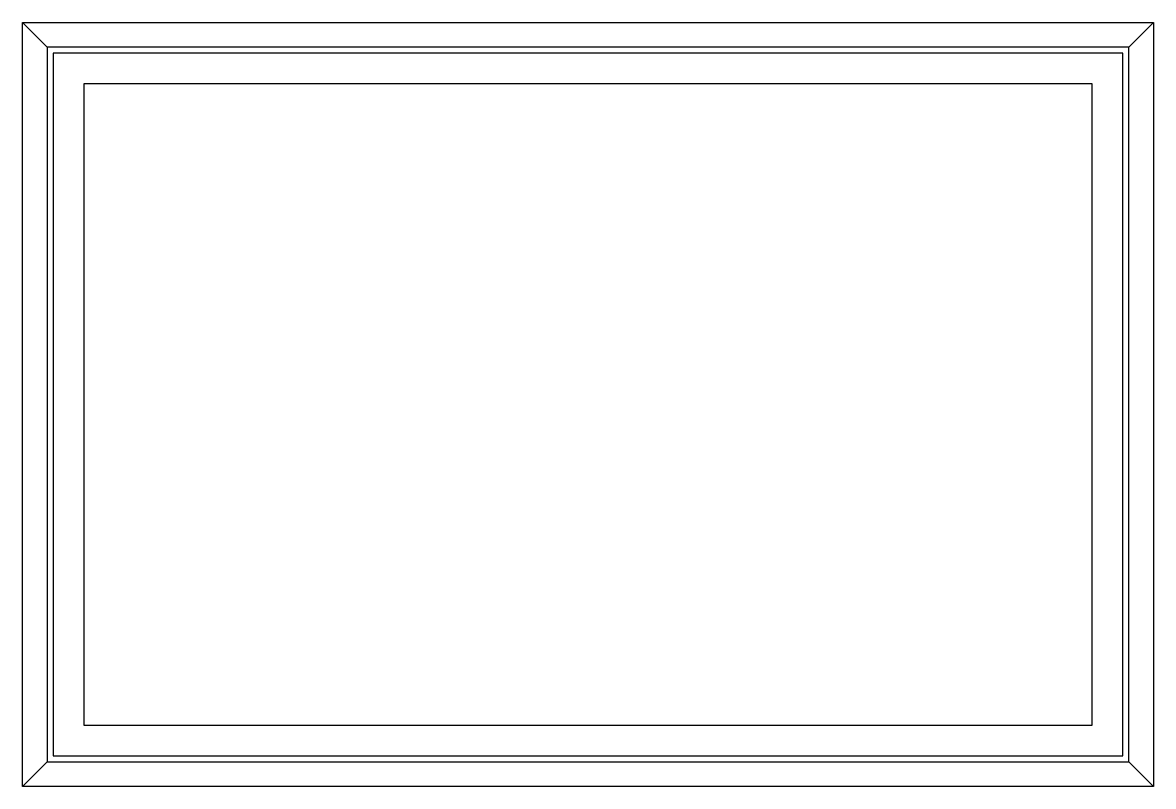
# Model space of a CAD drawing. Header units: millimetres. Extents: x 2431 to 3314, y 5494 to 5744.
# Drawn here: x 2431.2 to 2801.2, y 5493.9 to 5743.9 of the extents above.
import ezdxf

# ---------------------------------------------------------------- set-up
doc = ezdxf.new("R2010")
doc.units = ezdxf.units.MM

msp = doc.modelspace()

# ---------------------------------------------------------------- linework, layer by layer
at = {"color": 7, "linetype": 'Continuous', "lineweight": 25}
for p, q in [((2431.18, 5493.88), (2431.18, 5743.88)), ((2431.18, 5743.88), (2439.18, 5735.88)), ((2431.18, 5743.88), (2801.18, 5743.88)), ((2793.18, 5735.88), (2801.18, 5743.88)), ((2801.18, 5743.88), (2801.18, 5493.88)), ((2439.18, 5735.88), (2439.18, 5501.88)), ((2793.18, 5735.88), (2439.18, 5735.88)), ((2793.18, 5501.88), (2793.18, 5735.88)), ((2791.18, 5733.88), (2441.18, 5733.88)), ((2441.18, 5733.88), (2441.18, 5503.88)), ((2791.18, 5503.88), (2791.18, 5733.88)), ((2451.18, 5723.88), (2451.18, 5513.88)), ((2781.18, 5723.88), (2451.18, 5723.88)), ((2781.18, 5513.88), (2781.18, 5723.88)), ((2451.18, 5513.88), (2781.18, 5513.88)), ((2441.18, 5503.88), (2791.18, 5503.88)), ((2431.18, 5493.88), (2439.18, 5501.88)), ((2439.18, 5501.88), (2793.18, 5501.88)), ((2793.18, 5501.88), (2801.18, 5493.88)), ((2801.18, 5493.88), (2431.18, 5493.88))]:
    msp.add_line(p, q, dxfattribs=at)

doc.saveas('drawing.dxf')
